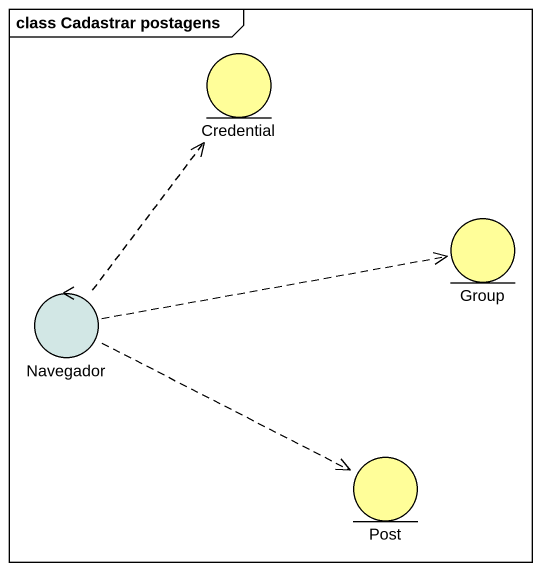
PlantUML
@startuml
mainframe class Cadastrar postagens
entity Credential #FFFE99
entity "Group" as Group_ #FFFE99
control Navegador #D2E7E5
entity Post #FFFE99
Navegador .up.> Credential
Navegador .right.> Group_
Navegador .right.> Post
@enduml
